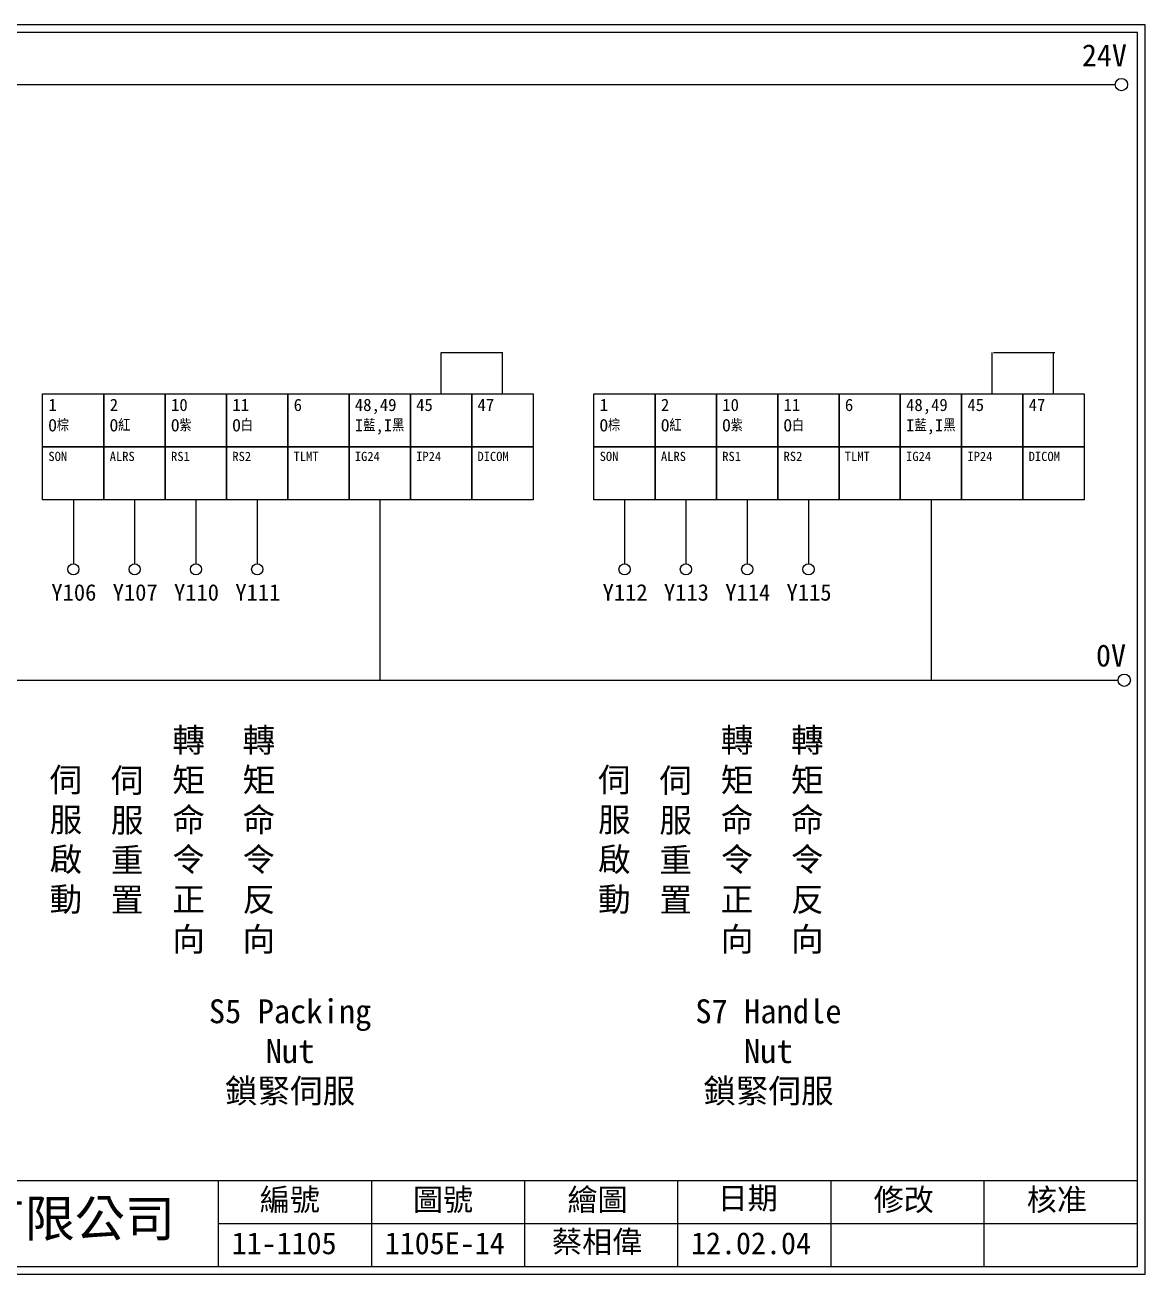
# Model space of a CAD drawing. Extents: x 926 to 1213, y -211 to -7.
# Drawn here: x 1029.9 to 1212.7, y -211.2 to -7.2 of the extents above; entities that cross this region are included whole.
import ezdxf

# ---------------------------------------------------------------- set-up
doc = ezdxf.new("R2010")
doc.units = 0
doc.layers.get('0').update_dxf_attribs({"linetype": 'CONTINUOUS'})
doc.layers.add('圖框層', color=7, linetype='CONTINUOUS')
doc.layers.add('標尺寸層', color=3, linetype='CONTINUOUS')
doc.styles.add('CNS', font='romanc.shx', dxfattribs={"bigfont": 'chineset.shx'})
doc.styles.add('STSL', font='KAIU.TTF')

msp = doc.modelspace()

# ---------------------------------------------------------------- linework, layer by layer
for p, q in [((1037.77, -84.81), (1037.77, -95.22)), ((1047.78, -84.81), (1047.78, -95.22)), ((1057.79, -84.81), (1057.79, -95.22)), ((1067.8, -84.81), (1067.8, -95.22)), ((1087.8, -84.81), (1087.8, -114.26)), ((1127.77, -84.81), (1127.77, -95.22)), ((1137.78, -84.81), (1137.78, -95.22)), ((1147.79, -84.81), (1147.79, -95.22)), ((1157.8, -84.81), (1157.8, -95.22)), ((1177.8, -84.81), (1177.8, -114.26))]:
    msp.add_line(p, q)
for points in [[(1032.74, -67.49), (1042.75, -67.49), (1042.75, -76.15), (1032.74, -76.15)], [(1042.75, -67.49), (1052.76, -67.49), (1052.76, -76.15), (1042.75, -76.15)], [(1052.76, -67.49), (1062.77, -67.49), (1062.77, -76.15), (1052.76, -76.15)], [(1062.77, -67.49), (1072.78, -67.49), (1072.78, -76.15), (1062.77, -76.15)], [(1072.78, -67.49), (1082.79, -67.49), (1082.79, -76.15), (1072.78, -76.15)], [(1082.79, -67.49), (1092.8, -67.49), (1092.8, -76.15), (1082.79, -76.15)], [(1092.8, -67.49), (1102.81, -67.49), (1102.81, -76.15), (1092.8, -76.15)], [(1102.81, -67.49), (1112.82, -67.49), (1112.82, -76.15), (1102.81, -76.15)], [(1122.74, -67.49), (1132.75, -67.49), (1132.75, -76.15), (1122.74, -76.15)], [(1132.75, -67.49), (1142.76, -67.49), (1142.76, -76.15), (1132.75, -76.15)], [(1142.76, -67.49), (1152.77, -67.49), (1152.77, -76.15), (1142.76, -76.15)], [(1152.77, -67.49), (1162.78, -67.49), (1162.78, -76.15), (1152.77, -76.15)], [(1162.78, -67.49), (1172.79, -67.49), (1172.79, -76.15), (1162.78, -76.15)], [(1172.79, -67.49), (1182.8, -67.49), (1182.8, -76.15), (1172.79, -76.15)], [(1182.8, -67.49), (1192.81, -67.49), (1192.81, -76.15), (1182.8, -76.15)], [(1192.81, -67.49), (1202.82, -67.49), (1202.82, -76.15), (1192.81, -76.15)], [(1032.74, -76.15), (1042.75, -76.15), (1042.75, -84.81), (1032.74, -84.81)], [(1042.75, -76.15), (1052.76, -76.15), (1052.76, -84.81), (1042.75, -84.81)], [(1052.76, -76.15), (1062.77, -76.15), (1062.77, -84.81), (1052.76, -84.81)], [(1062.77, -76.15), (1072.78, -76.15), (1072.78, -84.81), (1062.77, -84.81)], [(1072.78, -76.15), (1082.79, -76.15), (1082.79, -84.81), (1072.78, -84.81)], [(1082.79, -76.15), (1092.8, -76.15), (1092.8, -84.81), (1082.79, -84.81)], [(1092.8, -76.15), (1102.81, -76.15), (1102.81, -84.81), (1092.8, -84.81)], [(1102.81, -76.15), (1112.82, -76.15), (1112.82, -84.81), (1102.81, -84.81)], [(1122.74, -76.15), (1132.75, -76.15), (1132.75, -84.81), (1122.74, -84.81)], [(1132.75, -76.15), (1142.76, -76.15), (1142.76, -84.81), (1132.75, -84.81)], [(1142.76, -76.15), (1152.77, -76.15), (1152.77, -84.81), (1142.76, -84.81)], [(1152.77, -76.15), (1162.78, -76.15), (1162.78, -84.81), (1152.77, -84.81)], [(1162.78, -76.15), (1172.79, -76.15), (1172.79, -84.81), (1162.78, -84.81)], [(1172.79, -76.15), (1182.8, -76.15), (1182.8, -84.81), (1172.79, -84.81)], [(1182.8, -76.15), (1192.81, -76.15), (1192.81, -84.81), (1182.8, -84.81)], [(1192.81, -76.15), (1202.82, -76.15), (1202.82, -84.81), (1192.81, -84.81)]]:
    msp.add_lwpolyline(points, close=True)
for centre in [(1208.88, -16.99), (1209.36, -114.26)]:
    msp.add_circle(centre, 1)
at = {"layer": '圖框層', "color": 7}
for p, q in [((1212.74, -7.25), (925.74, -7.25)), ((1212.74, -211.22), (1212.74, -7.25)), ((1211.49, -8.5), (926.99, -8.5)), ((1211.49, -209.97), (1211.49, -8.5)), ((926.99, -195.97), (1211.49, -195.97)), ((1061.49, -209.97), (1061.49, -195.97)), ((1086.49, -209.97), (1086.49, -195.97)), ((1111.49, -209.97), (1111.49, -195.97)), ((1136.49, -209.97), (1136.49, -195.97)), ((1161.49, -209.97), (1161.49, -195.97)), ((1186.49, -209.97), (1186.49, -195.97)), ((1061.49, -202.97), (1211.49, -202.97)), ((926.99, -209.97), (1211.49, -209.97)), ((925.74, -211.22), (1212.74, -211.22))]:
    msp.add_line(p, q, dxfattribs=at)
at = {"layer": '標尺寸層', "color": 7}
for p, q in [((930.28, -16.99), (1207.88, -16.99)), ((930.49, -114.26), (1208.36, -114.26))]:
    msp.add_line(p, q, dxfattribs=at)
at = {"layer": '標尺寸層', "color": 0}
for p, q in [((1097.81, -67.49), (1097.81, -60.74)), ((1097.81, -60.74), (1107.82, -60.74)), ((1107.82, -67.49), (1107.82, -60.74)), ((1187.81, -67.49), (1187.81, -60.74)), ((1188.03, -60.74), (1198.04, -60.74)), ((1197.82, -67.49), (1197.82, -60.74))]:
    msp.add_line(p, q, dxfattribs=at)
at = {"layer": '標尺寸層', "color": 7}
for centre in [(1037.77, -96.14), (1047.78, -96.14), (1057.79, -96.14), (1067.8, -96.14), (1127.77, -96.14), (1137.78, -96.14), (1147.79, -96.14), (1157.8, -96.14)]:
    msp.add_circle(centre, 0.92, dxfattribs=at)

# ---------------------------------------------------------------- texts
at = {"width": 8.2913, "attachment_point": 1}
for s, insert, char_height in [('1\\PO{\\Fromanc,chineset|c136;棕}', (1033.7, -68.29), 2), ('2\\PO{\\Fromanc,chineset|c136;紅}', (1043.71, -68.29), 2), ('10\\PO{\\Fromanc,chineset|c136;紫}', (1053.72, -68.29), 2), ('11\\PO{\\Fromanc,chineset|c136;白}', (1063.73, -68.29), 2), ('6', (1073.74, -68.29), 2), ('48,49\\PI{\\Fromanc,chineset|c136;藍},I{\\Fromanc,chineset|c136;黑}', (1083.73, -68.29), 2), ('45', (1093.74, -68.29), 2), ('47', (1103.75, -68.29), 2), ('1\\PO{\\Fromanc,chineset|c136;棕}', (1123.7, -68.29), 2), ('2\\PO{\\Fromanc,chineset|c136;紅}', (1133.71, -68.29), 2), ('10\\PO{\\Fromanc,chineset|c136;紫}', (1143.72, -68.29), 2), ('11\\PO{\\Fromanc,chineset|c136;白}', (1153.73, -68.29), 2), ('6', (1163.74, -68.29), 2), ('48,49\\PI{\\Fromanc,chineset|c136;藍},I{\\Fromanc,chineset|c136;黑}', (1173.73, -68.29), 2), ('45', (1183.74, -68.29), 2), ('47', (1193.75, -68.29), 2), ('SON', (1033.7, -76.95), 1.5), ('ALRS', (1043.71, -76.95), 1.5), ('RS1', (1053.72, -76.95), 1.5), ('RS2', (1063.73, -76.95), 1.5), ('TLMT', (1073.72, -76.95), 1.5), ('IG24', (1083.73, -76.95), 1.5), ('IP24', (1093.74, -76.95), 1.5), ('DICOM', (1103.75, -76.95), 1.5), ('SON', (1123.7, -76.95), 1.5), ('ALRS', (1133.71, -76.95), 1.5), ('RS1', (1143.72, -76.95), 1.5), ('RS2', (1153.73, -76.95), 1.5), ('TLMT', (1163.72, -76.95), 1.5), ('IG24', (1173.73, -76.95), 1.5), ('IP24', (1183.74, -76.95), 1.5), ('DICOM', (1193.75, -76.95), 1.5)]:
    msp.add_mtext(s, dxfattribs=dict(at, insert=insert, char_height=char_height))
at = {"layer": '圖框層', "color": 4, "style": 'STSL'}
for s, height, p in [('24V', 3.6, (1202.44, -14)), ('Y106', 2.7, (1034.18, -101.26)), ('Y107', 2.7, (1044.19, -101.26)), ('Y110', 2.7, (1054.2, -101.26)), ('Y111', 2.7, (1064.21, -101.26)), ('Y112', 2.7, (1124.18, -101.26)), ('Y113', 2.7, (1134.19, -101.26)), ('Y114', 2.7, (1144.2, -101.26)), ('Y115', 2.7, (1154.21, -101.26)), ('0V', 3.6, (1204.74, -112.01)), ('編號', 3.6, (1068.21, -200.88)), ('圖號', 3.6, (1093.21, -200.88)), ('繪圖', 3.6, (1118.44, -200.88)), ('日期', 3.6, (1142.96, -200.63)), ('修改', 3.6, (1168.44, -200.88)), ('核准', 3.6, (1193.44, -200.88)), ('泓陞自動化科技有限公司', 6, (964.35, -205.14)), ('蔡相偉', 3.6, (1115.93, -207.75)), ('11-1105', 3.6, (1063.61, -207.99)), ('1105E-14', 3.6, (1088.61, -207.99)), ('12.02.04', 3.6, (1138.61, -207.99))]:
    msp.add_text(s, height=height, dxfattribs=at).set_placement(p)
at = {"layer": '標尺寸層', "color": 7, "char_height": 3.9, "attachment_point": 5, "style": 'CNS'}
for s, insert, width in [('{\\fDFKai-SB|b0|i0|c136|p65;轉矩命令正向}', (1056.59, -140.5), 8.6627), ('{\\fDFKai-SB|b0|i0|c136|p65;轉矩命令反向}', (1068.06, -140.5), 8.6627), ('{\\fDFKai-SB|b0|i0|c136|p65;轉矩命令正向}', (1146.14, -140.5), 8.6627), ('{\\fDFKai-SB|b0|i0|c136|p65;轉矩命令反向}', (1157.61, -140.5), 8.6627), ('{\\fDFKai-SB|b0|i0|c136|p65;伺服\\P啟動}', (1036.55, -140.5), 8.6627), ('{\\fDFKai-SB|b0|i0|c136|p65;伺服\\P重置}', (1046.56, -140.5), 8.6627), ('{\\fDFKai-SB|b0|i0|c136|p65;伺服\\P啟動}', (1126.1, -140.5), 8.6627), ('{\\fDFKai-SB|b0|i0|c136|p65;伺服\\P重置}', (1136.11, -140.5), 8.6627), ('{\\fDFKai-SB|b0|i0|c136|p65;S5 Packing Nut\\P鎖緊伺服}', (1073.16, -175.04), 27.7582), ('{\\fDFKai-SB|b0|i0|c136|p65;S7 Handle\\PNut\\P鎖緊伺服}', (1151.26, -175.04), 27.7582)]:
    msp.add_mtext(s, dxfattribs=dict(at, insert=insert, width=width))

doc.saveas('drawing.dxf')
